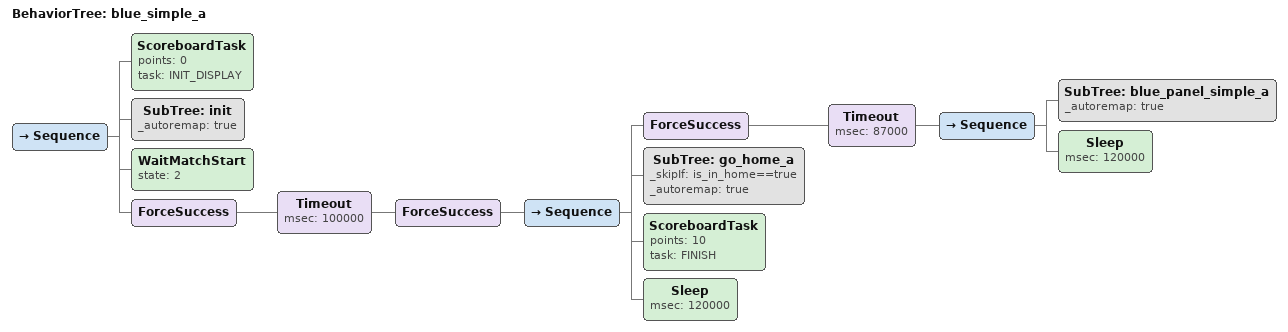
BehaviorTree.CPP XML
<?xml version="1.0" encoding="UTF-8"?>
<root BTCPP_format="4">
  <BehaviorTree ID="blue_simple_a">
    <Sequence>
      <ScoreboardTask points="0"
                      task="INIT_DISPLAY"/>
      <SubTree ID="init"
               _autoremap="true"/>
      <WaitMatchStart state="2"/>
      <ForceSuccess>
        <Timeout msec="100000">
          <ForceSuccess>
            <Sequence>
              <ForceSuccess>
                <Timeout msec="87000">
                  <Sequence>
                    <SubTree ID="blue_panel_simple_a"
                             _autoremap="true"/>
                    <Sleep msec="120000"/>
                  </Sequence>
                </Timeout>
              </ForceSuccess>
              <SubTree ID="go_home_a"
                       _skipIf="is_in_home==true"
                       _autoremap="true"/>
              <ScoreboardTask points="10"
                              task="FINISH"/>
              <Sleep msec="120000"/>
            </Sequence>
          </ForceSuccess>
        </Timeout>
      </ForceSuccess>
    </Sequence>
  </BehaviorTree>

</root>
